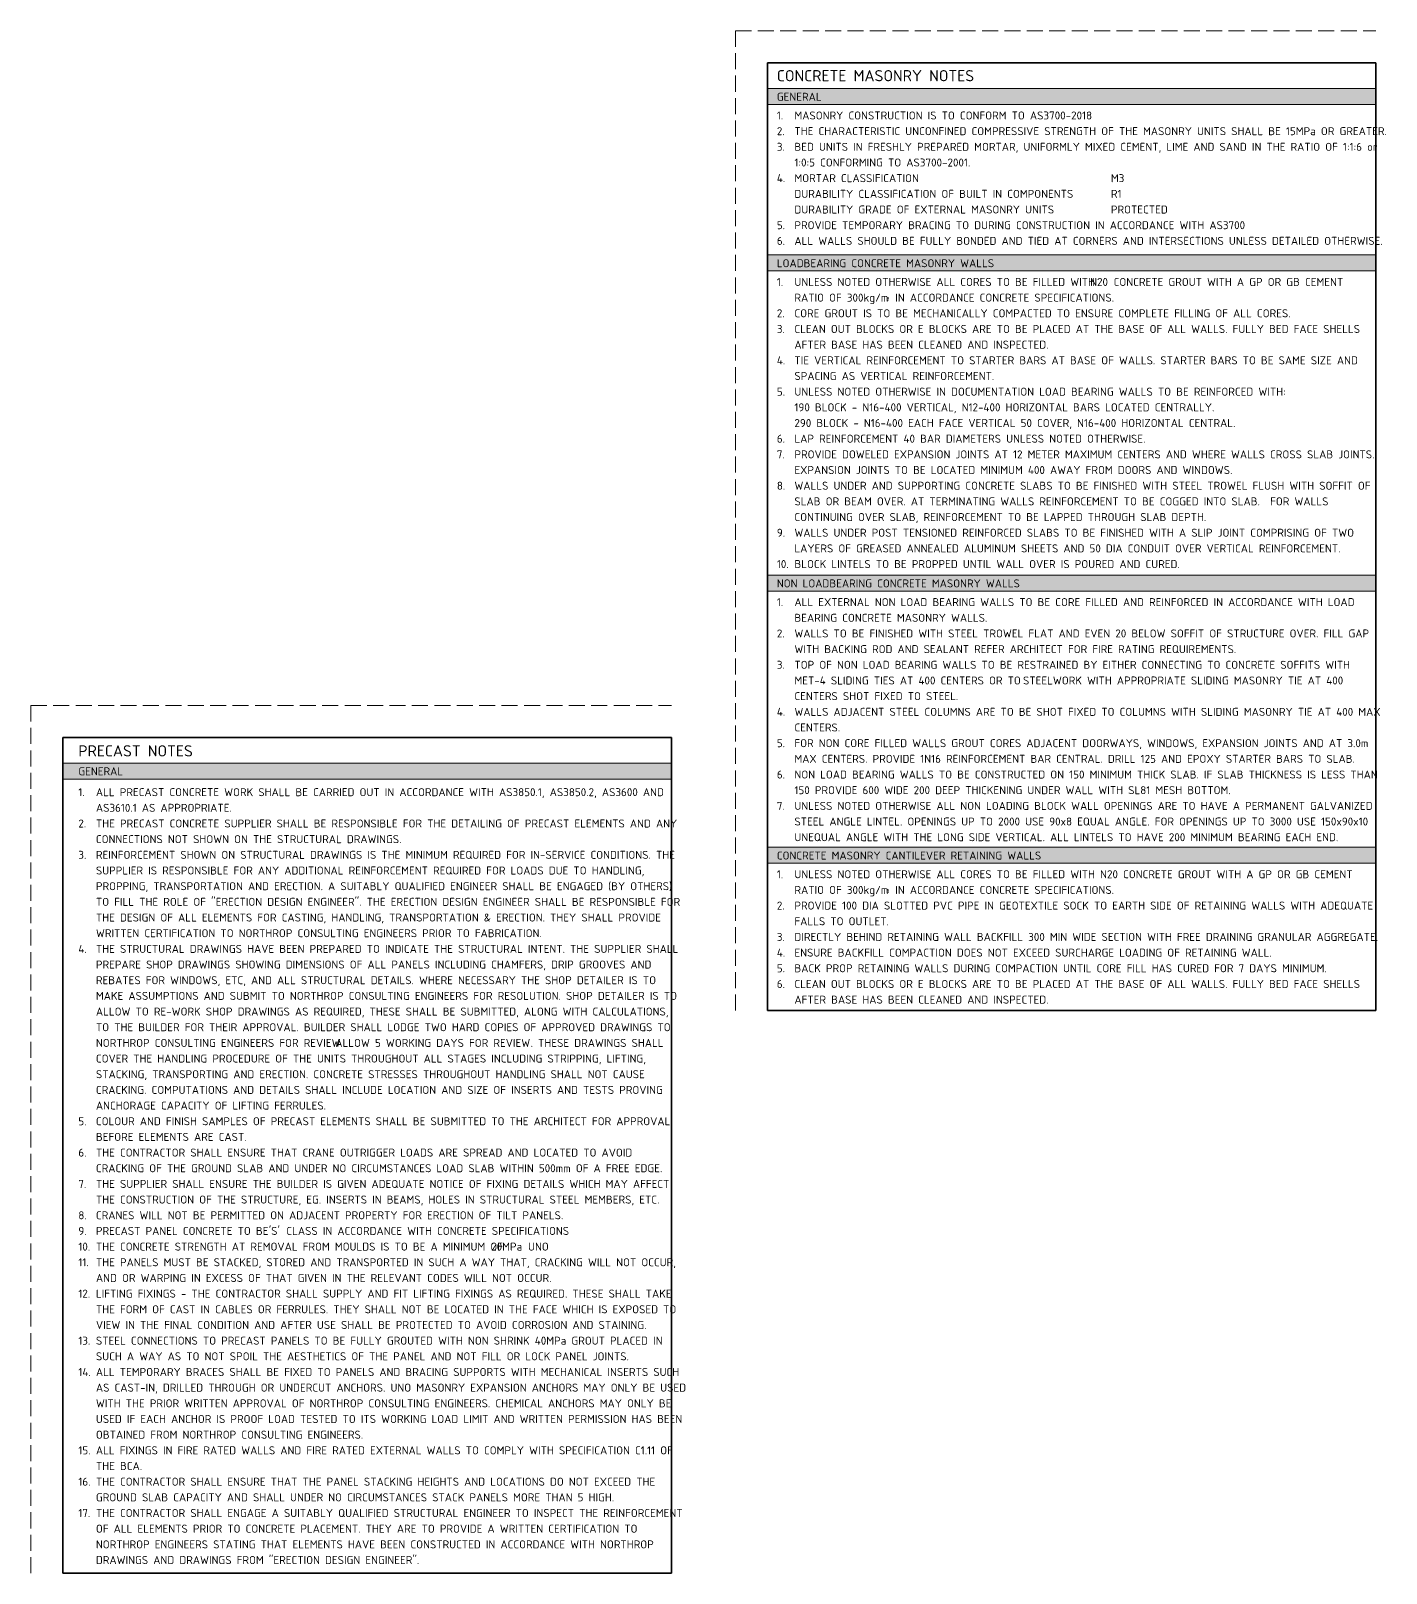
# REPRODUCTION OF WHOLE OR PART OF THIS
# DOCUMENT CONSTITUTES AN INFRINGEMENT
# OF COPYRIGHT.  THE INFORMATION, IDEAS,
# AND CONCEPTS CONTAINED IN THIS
# Model space of a CAD drawing. Header units: millimetres. Extents: x 1810 to 2670, y 3576 to 4058.
# Drawn here: x 1809.8 to 2233, y 3576.3 to 4058 of the extents above; entities that cross this region are included whole.
import ezdxf

# ---------------------------------------------------------------- set-up
doc = ezdxf.new("R2010")
doc.units = ezdxf.units.MM
doc.linetypes.add('Dash', pattern=[7, 5, -2])
for name, color, linetype, lineweight in [('A-000-T_TEXT', 231, 'Continuous', 13), ('A-010-M_LINE', 90, 'Continuous', 13), ('Z-000-T_TEXT', 131, 'Continuous', 25), ('Z-060-M_DETAIL', 92, 'Continuous', 25), ('Z-200_P_REF_PLANE', 111, 'Dash', 13)]:
    doc.layers.add(name, color=color, linetype=linetype, lineweight=lineweight)
doc.styles.add('ISOCPEUR', font='isocpeur.ttf', dxfattribs={"height": 2.5})
doc.styles.add('ISOCPEUR_1', font='isocpeur.ttf', dxfattribs={"height": 1.25})
doc.styles.add('ISOCPEUR_B', font='', dxfattribs={"height": 2.5})
doc.styles.add('ISOCPEUR_B_1', font='', dxfattribs={"height": 3.5})
doc.styles.get('ISOCPEUR_B').set_extended_font_data('ISOCPEUR', bold=True)
doc.styles.get('ISOCPEUR_B_1').set_extended_font_data('ISOCPEUR', bold=True)

# ---------------------------------------------------------------- blocks, each defined once
blk = doc.blocks.new('NRP_Note - Precast _v2_ - Precast-1814140-S0_003 - PRECAST NOTES')
at = {"layer": 'Z-000-T_TEXT', "lineweight": 13}
blk.add_hatch(color=256, dxfattribs=at).paths.add_polyline_path([(190, 0), (190, -5), (0, -5), (0, 0)])
at = {"layer": 'Z-000-T_TEXT', "lineweight": 35}
for p, q in [((0, 8), (190, 8)), ((0, 8), (0, -253)), ((190, 8), (190, -253)), ((0, 0), (0, -5)), ((190, -5), (190, 0)), ((0, -253), (190, -253))]:
    blk.add_line(p, q, dxfattribs=at)
at = {"layer": 'Z-000-T_TEXT', "lineweight": 18}
for p, q in [((190, 0), (0, 0)), ((0, -5), (190, -5))]:
    blk.add_line(p, q, dxfattribs=at)
at = {"layer": 'Z-000-T_TEXT', "lineweight": 18, "attachment_point": 1}
for s, insert, char_height, width, style in [('PRECAST NOTES', (4.82, 5.59), 3.5, 43.9325, 'ISOCPEUR_B_1'), ('GENERAL', (4.82, -1.29), 2.5, 16.9958, 'ISOCPEUR_B'), ('1.', (4.82, -7.81), 2.5, 6.6546, 'ISOCPEUR'), ('ALL PRECAST CONCRETE WORK SHALL BE CARRIED OUT IN ACCORDANCE WITH AS3850.1, AS3850.2, AS3600 AND ', (10.31, -7.81), 2.5, 211.5653, 'ISOCPEUR'), ('AS3610.1 AS APPROPRIATE.', (10.31, -12.7), 2.5, 50.5865, 'ISOCPEUR'), ('2.', (4.82, -17.6), 2.5, 6.6546, 'ISOCPEUR'), ('THE PRECAST CONCRETE SUPPLIER SHALL BE RESPONSIBLE FOR THE DETAILING OF PRECAST ELEMENTS AND ANY ', (10.31, -17.6), 2.5, 215.0126, 'ISOCPEUR'), ('CONNECTIONS NOT SHOWN ON THE STRUCTURAL DRAWINGS.', (10.31, -22.49), 2.5, 111.0337, 'ISOCPEUR'), ('3.', (4.82, -27.39), 2.5, 6.6546, 'ISOCPEUR'), ('REINFORCEMENT SHOWN ON STRUCTURAL DRAWINGS IS THE MINIMUM REQUIRED FOR IN-SERVICE CONDITIONS. THE ', (10.31, -27.39), 2.5, 211.7257, 'ISOCPEUR'), ('SUPPLIER IS RESPONSIBLE FOR ANY ADDITIONAL REINFORCEMENT REQUIRED FOR LOADS DUE TO HANDLING, ', (10.31, -32.28), 2.5, 200.7425, 'ISOCPEUR'), ('PROPPING, TRANSPORTATION AND ERECTION. A SUITABLY QUALIFIED ENGINEER SHALL BE ENGAGED (BY OTHERS) ', (10.31, -37.18), 2.5, 211.8058, 'ISOCPEUR'), ('TO FILL THE ROLE OF "ERECTION DESIGN ENGINEER". THE ERECTION DESIGN ENGINEER SHALL BE RESPONSIBLE FOR ', (10.31, -42.07), 2.5, 214.8522, 'ISOCPEUR'), ('THE DESIGN OF ALL ELEMENTS FOR CASTING, HANDLING, TRANSPORTATION & ERECTION. THEY SHALL PROVIDE ', (10.31, -46.97), 2.5, 208.2784, 'ISOCPEUR'), ('WRITTEN CERTIFICATION TO NORTHROP CONSULTING ENGINEERS PRIOR TO FABRICATION.', (10.31, -51.86), 2.5, 162.1012, 'ISOCPEUR'), ('4.', (4.82, -56.76), 2.5, 6.6546, 'ISOCPEUR'), ('THE STRUCTURAL DRAWINGS HAVE BEEN PREPARED TO INDICATE THE STRUCTURAL INTENT. THE SUPPLIER SHALL ', (10.31, -56.76), 2.5, 215.0126, 'ISOCPEUR'), ('PREPARE SHOP DRAWINGS SHOWING DIMENSIONS OF ALL PANELS INCLUDING CHAMFERS, DRIP GROOVES AND ', (10.31, -61.65), 2.5, 203.3881, 'ISOCPEUR'), ('REBATES FOR WINDOWS, ETC, AND ALL STRUCTURAL DETAILS. WHERE NECESSARY THE SHOP DETAILER IS TO ', (10.31, -66.55), 2.5, 207.9577, 'ISOCPEUR'), ('MAKE ASSUMPTIONS AND SUBMIT TO NORTHROP CONSULTING ENGINEERS FOR RESOLUTION. SHOP DETAILER IS TO ', (10.31, -71.44), 2.5, 212.6075, 'ISOCPEUR'), ('ALLOW TO RE-WORK SHOP DRAWINGS AS REQUIRED, THESE SHALL BE SUBMITTED, ALONG WITH CALCULATIONS, ', (10.31, -76.34), 2.5, 211.2447, 'ISOCPEUR'), ('TO THE BUILDER FOR THEIR APPROVAL. BUILDER SHALL LODGE TWO HARD COPIES OF APPROVED DRAWINGS TO ', (10.31, -81.23), 2.5, 211.0042, 'ISOCPEUR'), ('NORTHROP CONSULTING ENGINEERS FOR REVIEW ', (10.31, -86.13), 2.5, 90.5907, 'ISOCPEUR'), ('ALLOW 5 WORKING DAYS FOR REVIEW', (85.06, -86.13), 2.5, 73.9156, 'ISOCPEUR_B'), ('. THESE DRAWINGS SHALL ', (146.05, -86.13), 2.5, 50.5063, 'ISOCPEUR'), ('COVER THE HANDLING PROCEDURE OF THE UNITS THROUGHOUT ALL STAGES INCLUDING STRIPPING, LIFTING, ', (10.31, -91.02), 2.5, 201.3037, 'ISOCPEUR'), ('STACKING, TRANSPORTING AND ERECTION. CONCRETE STRESSES THROUGHOUT HANDLING SHALL NOT CAUSE ', (10.31, -95.91), 2.5, 202.0252, 'ISOCPEUR'), ('CRACKING. COMPUTATIONS AND DETAILS SHALL INCLUDE LOCATION AND SIZE OF INSERTS AND TESTS PROVING ', (10.31, -100.81), 2.5, 208.6793, 'ISOCPEUR'), ('ANCHORAGE CAPACITY OF LIFTING FERRULES.', (10.31, -105.7), 2.5, 84.4177, 'ISOCPEUR'), ('5.', (4.82, -110.6), 2.5, 6.6546, 'ISOCPEUR'), ('COLOUR AND FINISH SAMPLES OF PRECAST ELEMENTS SHALL BE SUBMITTED TO THE ARCHITECT FOR APPROVAL ', (10.31, -110.6), 2.5, 212.2067, 'ISOCPEUR'), ('BEFORE ELEMENTS ARE CAST.', (10.31, -115.49), 2.5, 55.7173, 'ISOCPEUR'), ('6.', (4.82, -120.39), 2.5, 6.6546, 'ISOCPEUR'), ('THE CONTRACTOR SHALL ENSURE THAT CRANE OUTRIGGER LOADS ARE SPREAD AND LOCATED TO AVOID ', (10.31, -120.39), 2.5, 198.0168, 'ISOCPEUR'), ('CRACKING OF THE GROUND SLAB AND UNDER NO CIRCUMSTANCES LOAD SLAB WITHIN 500mm OF A FREE EDGE.', (10.31, -125.28), 2.5, 206.194, 'ISOCPEUR'), ('7.', (4.82, -130.18), 2.5, 6.6546, 'ISOCPEUR'), ('THE SUPPLIER SHALL ENSURE THE BUILDER IS GIVEN ADEQUATE NOTICE OF FIXING DETAILS WHICH MAY AFFECT ', (10.31, -130.18), 2.5, 211.405, 'ISOCPEUR'), ('THE CONSTRUCTION OF THE STRUCTURE, EG. INSERTS IN BEAMS, HOLES IN STRUCTURAL STEEL MEMBERS, ETC.', (10.31, -135.07), 2.5, 206.3544, 'ISOCPEUR'), ('8.', (4.82, -139.97), 2.5, 6.6546, 'ISOCPEUR'), ('CRANES WILL NOT BE PERMITTED ON ADJACENT PROPERTY FOR ERECTION OF TILT PANELS.', (10.31, -139.97), 2.5, 171.2405, 'ISOCPEUR'), ("'S'", (64.29, -144.86), 2.5, 4.73, 'ISOCPEUR_B'), ('9.', (4.82, -144.86), 2.5, 6.6546, 'ISOCPEUR'), ('PRECAST PANEL CONCRETE TO BE ', (10.31, -144.86), 2.5, 65.4177, 'ISOCPEUR'), (' CLASS IN ACCORDANCE WITH CONCRETE SPECIFICATIONS', (68.19, -144.86), 2.5, 105.7426, 'ISOCPEUR'), ('10.', (4.82, -149.76), 2.5, 6.6546, 'ISOCPEUR'), ('THE CONCRETE STRENGTH AT REMOVAL FROM MOULDS IS TO BE A MINIMUM OF ', (10.31, -149.76), 2.5, 149.5949, 'ISOCPEUR'), ('20MPa', (133.74, -149.76), 2.5, 12.0253, 'ISOCPEUR_B'), (' UNO', (143.66, -149.76), 2.5, 9.0591, 'ISOCPEUR'), ('11.', (4.82, -154.65), 2.5, 6.6546, 'ISOCPEUR'), ('THE PANELS MUST BE STACKED, STORED AND TRANSPORTED IN SUCH A WAY THAT, CRACKING WILL NOT OCCUR, ', (10.31, -154.65), 2.5, 214.2109, 'ISOCPEUR'), ('AND OR WARPING IN EXCESS OF THAT GIVEN IN THE RELEVANT CODES WILL NOT OCCUR.', (10.31, -159.55), 2.5, 166.3502, 'ISOCPEUR'), ('12.', (4.82, -164.44), 2.5, 6.6546, 'ISOCPEUR'), ('LIFTING FIXINGS - THE CONTRACTOR SHALL SUPPLY AND FIT LIFTING FIXINGS AS REQUIRED. THESE SHALL TAKE ', (10.31, -164.44), 2.5, 212.6075, 'ISOCPEUR'), ('THE FORM OF CAST IN CABLES OR FERRULES. THEY SHALL NOT BE LOCATED IN THE FACE WHICH IS EXPOSED TO ', (10.31, -169.34), 2.5, 214.3712, 'ISOCPEUR'), ('VIEW IN THE FINAL CONDITION AND AFTER USE SHALL BE PROTECTED TO AVOID CORROSION AND STAINING.', (10.31, -174.23), 2.5, 200.2615, 'ISOCPEUR'), ('13.', (4.82, -179.13), 2.5, 6.6546, 'ISOCPEUR'), ('STEEL CONNECTIONS TO PRECAST PANELS TO BE FULLY GROUTED WITH NON SHRINK 40MPa GROUT PLACED IN ', (10.31, -179.13), 2.5, 208.7594, 'ISOCPEUR'), ('SUCH A WAY AS TO NOT SPOIL THE AESTHETICS OF THE PANEL AND NOT FILL OR LOCK PANEL JOINTS.', (10.31, -184.02), 2.5, 195.2109, 'ISOCPEUR'), ('14.', (4.82, -188.92), 2.5, 6.6546, 'ISOCPEUR'), ('ALL TEMPORARY BRACES SHALL BE FIXED TO PANELS AND BRACING SUPPORTS WITH MECHANICAL INSERTS SUCH ', (10.31, -188.92), 2.5, 215.0126, 'ISOCPEUR'), ('AS CAST-IN, DRILLED THROUGH OR UNDERCUT ANCHORS. UNO MASONRY EXPANSION ANCHORS MAY ONLY BE USED ', (10.31, -193.81), 2.5, 215.0126, 'ISOCPEUR'), ('WITH THE PRIOR WRITTEN APPROVAL OF NORTHROP CONSULTING ENGINEERS. CHEMICAL ANCHORS MAY ONLY BE ', (10.31, -198.71), 2.5, 211.2447, 'ISOCPEUR'), ('USED IF EACH ANCHOR IS PROOF LOAD TESTED TO ITS WORKING LOAD LIMIT AND WRITTEN PERMISSION HAS BEEN ', (10.31, -203.6), 2.5, 215.0126, 'ISOCPEUR'), ('OBTAINED FROM NORTHROP CONSULTING ENGINEERS.', (10.31, -208.5), 2.5, 96.443, 'ISOCPEUR'), ('15.', (4.82, -213.39), 2.5, 6.6546, 'ISOCPEUR'), ('ALL FIXINGS IN FIRE RATED WALLS AND FIRE RATED EXTERNAL WALLS TO COMPLY WITH SPECIFICATION C1.11 OF ', (10.31, -213.39), 2.5, 214.0506, 'ISOCPEUR'), ('THE BCA.', (10.31, -218.28), 2.5, 16.9958, 'ISOCPEUR'), ('16.', (4.82, -223.18), 2.5, 6.6546, 'ISOCPEUR'), ('THE CONTRACTOR SHALL ENSURE THAT THE PANEL STACKING HEIGHTS AND LOCATIONS DO NOT EXCEED THE ', (10.31, -223.18), 2.5, 206.2742, 'ISOCPEUR'), ('GROUND SLAB CAPACITY AND SHALL UNDER NO CIRCUMSTANCES STACK PANELS MORE THAN 5 HIGH.', (10.31, -228.07), 2.5, 188.8776, 'ISOCPEUR'), ('17.', (4.82, -232.97), 2.5, 6.6546, 'ISOCPEUR'), ('THE CONTRACTOR SHALL ENGAGE A SUITABLY QUALIFIED STRUCTURAL ENGINEER TO INSPECT THE REINFORCEMENT ', (10.31, -232.97), 2.5, 215.0126, 'ISOCPEUR'), ('OF ALL ELEMENTS PRIOR TO CONCRETE PLACEMENT. THEY ARE TO PROVIDE A WRITTEN CERTIFICATION TO ', (10.31, -237.86), 2.5, 200.502, 'ISOCPEUR'), ('NORTHROP ENGINEERS STATING THAT ELEMENTS HAVE BEEN CONSTRUCTED IN ACCORDANCE WITH NORTHROP ', (10.31, -242.76), 2.5, 205.1518, 'ISOCPEUR'), ('DRAWINGS AND DRAWINGS FROM "ERECTION DESIGN ENGINEER".', (10.31, -247.65), 2.5, 117.5274, 'ISOCPEUR')]:
    blk.add_mtext(s, dxfattribs=dict(at, insert=insert, char_height=char_height, width=width, style=style))

msp = doc.modelspace()

# ---------------------------------------------------------------- hatches: boundary and pattern name
at = {"layer": 'Z-060-M_DETAIL'}
for points in [[(2039.83, 4040.02), (2039.83, 4035.02), (2229.83, 4035.02), (2229.83, 4040.02)], [(2039.83, 3988.02), (2039.83, 3983.02), (2229.83, 3983.02), (2229.83, 3988.02)], [(2039.83, 3888.02), (2039.83, 3883.02), (2229.83, 3883.02), (2229.83, 3888.02)], [(2039.83, 3803.02), (2039.83, 3798.02), (2229.83, 3798.02), (2229.83, 3803.02)]]:
    msp.add_hatch(color=9, dxfattribs=at).paths.add_polyline_path(points)

# ---------------------------------------------------------------- linework, layer by layer
at = {"layer": 'A-010-M_LINE', "lineweight": 35}
for p, q in [((2039.83, 4048.02), (2039.83, 3752.02)), ((2039.83, 4048.02), (2229.83, 4048.02)), ((2229.83, 4048.02), (2229.83, 3752.02)), ((2039.83, 3752.02), (2229.83, 3752.02))]:
    msp.add_line(p, q, dxfattribs=at)
at = {"layer": 'A-010-M_LINE', "lineweight": 18}
for p, q in [((2229.83, 4040.02), (2039.83, 4040.02)), ((2039.83, 4040.02), (2039.83, 4035.02)), ((2229.83, 4035.02), (2229.83, 4040.02)), ((2039.83, 4035.02), (2229.83, 4035.02)), ((2229.83, 3988.02), (2039.83, 3988.02)), ((2039.83, 3988.02), (2039.83, 3983.02)), ((2229.83, 3983.02), (2229.83, 3988.02)), ((2039.83, 3983.02), (2229.83, 3983.02)), ((2229.83, 3888.02), (2039.83, 3888.02)), ((2039.83, 3888.02), (2039.83, 3883.02)), ((2229.83, 3883.02), (2229.83, 3888.02)), ((2039.83, 3883.02), (2229.83, 3883.02)), ((2229.83, 3803.02), (2039.83, 3803.02)), ((2039.83, 3803.02), (2039.83, 3798.02)), ((2229.83, 3798.02), (2229.83, 3803.02)), ((2039.83, 3798.02), (2229.83, 3798.02))]:
    msp.add_line(p, q, dxfattribs=at)
at = {"layer": 'Z-200_P_REF_PLANE'}
for p, q in [((2029.83, 4058.02), (2029.83, 3752.02)), ((2029.83, 4058.02), (2229.83, 4058.02)), ((1809.83, 3847.28), (1809.83, 3576.28)), ((1809.83, 3847.28), (2009.83, 3847.28))]:
    msp.add_line(p, q, dxfattribs=at)

# ---------------------------------------------------------------- block references
at = {"layer": 'Z-000-T_TEXT', "lineweight": 18}
msp.add_blockref('NRP_Note - Precast _v2_ - Precast-1814140-S0_003 - PRECAST NOTES', (1819.83, 3829.28), dxfattribs=at)

# ---------------------------------------------------------------- texts
at = {"layer": 'A-000-T_TEXT', "color": 7, "lineweight": 18, "attachment_point": 1}
for s, insert, char_height, width, style in [('CONCRETE MASONRY NOTES', (2042.76, 4045.76), 3.5, 74.6371, 'ISOCPEUR_B_1'), ('GENERAL', (2042.76, 4038.68), 2.5, 16.9958, 'ISOCPEUR_B'), ('1.', (2042.76, 4032.83), 2.5, 6.6546, 'ISOCPEUR'), ('MASONRY CONSTRUCTION IS TO CONFORM TO AS3700-2018', (2048.25, 4032.83), 2.5, 109.27, 'ISOCPEUR'), ('2.', (2042.76, 4027.93), 2.5, 6.6546, 'ISOCPEUR'), ('THE CHARACTERISTIC UNCONFINED COMPRESSIVE STRENGTH OF THE MASONRY UNITS SHALL BE 15MPa OR GREATER.', (2048.25, 4027.93), 2.5, 216.5358, 'ISOCPEUR'), ('3.', (2042.76, 4023.04), 2.5, 6.6546, 'ISOCPEUR'), ('BED UNITS IN FRESHLY PREPARED MORTAR, UNIFORMLY MIXED CEMENT, LIME AND SAND IN THE RATIO OF 1:1:6 or ', (2048.25, 4023.04), 2.5, 213.8902, 'ISOCPEUR'), ('1:0:5 CONFORMING TO AS3700-2001.', (2048.25, 4018.14), 2.5, 65.1772, 'ISOCPEUR'), ('4.', (2042.76, 4013.25), 2.5, 6.6546, 'ISOCPEUR'), ('MORTAR CLASSIFICATION ', (2048.25, 4013.25), 2.5, 47.5401, 'ISOCPEUR'), ('^I^I^I^I^I^I^I^I^I^I^I', (2087.47, 4013.25), 2.5, 72.232, 'ISOCPEUR'), ('M3', (2147.07, 4013.25), 2.5, 4.8903, 'ISOCPEUR'), ('DURABILITY CLASSIFICATION OF BUILT IN COMPONENTS ', (2048.25, 4008.35), 2.5, 103.2574, 'ISOCPEUR'), ('^I^I^I', (2133.44, 4008.35), 2.5, 16.5148, 'ISOCPEUR'), ('R1', (2147.07, 4008.35), 2.5, 3.9283, 'ISOCPEUR'), ('DURABILITY GRADE OF EXTERNAL MASONRY UNITS', (2048.25, 4003.46), 2.5, 94.7595, 'ISOCPEUR'), ('^I^I^I^I', (2126.43, 4003.46), 2.5, 25.0126, 'ISOCPEUR'), ('PROTECTED', (2147.07, 4003.46), 2.5, 20.924, 'ISOCPEUR'), ('5.', (2042.76, 3998.56), 2.5, 6.6546, 'ISOCPEUR'), ('PROVIDE TEMPORARY BRACING TO DURING CONSTRUCTION IN ACCORDANCE WITH AS3700', (2048.25, 3998.56), 2.5, 164.1856, 'ISOCPEUR'), ('6.', (2042.76, 3993.67), 2.5, 6.6546, 'ISOCPEUR'), ('ALL WALLS SHOULD BE FULLY BONDED AND TIED AT CORNERS AND INTERSECTIONS UNLESS DETAILED OTHERWISE.', (2048.25, 3993.67), 2.5, 214.9324, 'ISOCPEUR'), ('LOADBEARING CONCRETE MASONRY WALLS', (2042.76, 3986.68), 2.5, 82.2531, 'ISOCPEUR_B'), ('1.', (2042.76, 3980.83), 2.5, 6.6546, 'ISOCPEUR'), ('UNLESS NOTED OTHERWISE ALL CORES TO BE FILLED WITH ', (2048.25, 3980.83), 2.5, 111.9156, 'ISOCPEUR'), ('N20', (2140.59, 3980.83), 2.5, 6.9747, 'ISOCPEUR_B'), (' CONCRETE GROUT WITH A GP OR GB CEMENT ', (2146.34, 3980.83), 2.5, 87.1434, 'ISOCPEUR'), ('RATIO OF 300kg/m', (2048.25, 3975.93), 2.5, 34.7932, 'ISOCPEUR'), ('3', (2076.96, 3974.93), 1.25, 1.443, 'ISOCPEUR_1'), (' IN ACCORDANCE CONCRETE SPECIFICATIONS. ', (2078.15, 3975.93), 2.5, 83.8565, 'ISOCPEUR'), ('2.', (2042.76, 3971.04), 2.5, 6.6546, 'ISOCPEUR'), ('CORE GROUT IS TO BE MECHANICALLY COMPACTED TO ENSURE COMPLETE FILLING OF ALL CORES.', (2048.25, 3971.04), 2.5, 181.2615, 'ISOCPEUR'), ('3.', (2042.76, 3966.14), 2.5, 6.6546, 'ISOCPEUR'), ('CLEAN OUT BLOCKS OR E BLOCKS ARE TO BE PLACED AT THE BASE OF ALL WALLS. FULLY BED FACE SHELLS ', (2048.25, 3966.14), 2.5, 209.962, 'ISOCPEUR'), ('AFTER BASE HAS BEEN CLEANED AND INSPECTED.', (2048.25, 3961.25), 2.5, 93.3164, 'ISOCPEUR'), ('4.', (2042.76, 3956.35), 2.5, 6.6546, 'ISOCPEUR'), ('TIE VERTICAL REINFORCEMENT TO STARTER BARS AT BASE OF WALLS. STARTER BARS TO BE SAME SIZE AND ', (2048.25, 3956.35), 2.5, 209.7215, 'ISOCPEUR'), ('SPACING AS VERTICAL REINFORCEMENT.', (2048.25, 3951.46), 2.5, 73.4346, 'ISOCPEUR'), ('5.', (2042.76, 3946.56), 2.5, 6.6546, 'ISOCPEUR'), ('UNLESS NOTED OTHERWISE IN DOCUMENTATION LOAD BEARING WALLS TO BE REINFORCED WITH:', (2048.25, 3946.56), 2.5, 178.616, 'ISOCPEUR'), ('190 BLOCK - N16-400 VERTICAL, N12-400 HORIZONTAL BARS LOCATED CENTRALLY.', (2048.25, 3941.67), 2.5, 156.0084, 'ISOCPEUR'), ('290 BLOCK - N16-400 EACH FACE VERTICAL 50 COVER, N16-400 HORIZONTAL CENTRAL.', (2048.25, 3936.77), 2.5, 163.9451, 'ISOCPEUR'), ('6.', (2042.76, 3931.88), 2.5, 6.6546, 'ISOCPEUR'), ('LAP REINFORCEMENT 40 BAR DIAMETERS UNLESS NOTED OTHERWISE.', (2048.25, 3931.88), 2.5, 128.6708, 'ISOCPEUR'), ('7.', (2042.76, 3926.98), 2.5, 6.6546, 'ISOCPEUR'), ('PROVIDE DOWELED EXPANSION JOINTS AT 12 METER MAXIMUM CENTERS AND WHERE WALLS CROSS SLAB JOINTS. ', (2048.25, 3926.98), 2.5, 214.2911, 'ISOCPEUR'), ('EXPANSION JOINTS TO BE LOCATED MINIMUM 400 AWAY FROM DOORS AND WINDOWS.', (2048.25, 3922.09), 2.5, 159.3755, 'ISOCPEUR'), ('8.', (2042.76, 3917.19), 2.5, 6.6546, 'ISOCPEUR'), ('WALLS UNDER AND SUPPORTING CONCRETE SLABS TO BE FINISHED WITH STEEL TROWEL FLUSH WITH SOFFIT OF ', (2048.25, 3917.19), 2.5, 212.5274, 'ISOCPEUR'), ('SLAB OR BEAM OVER. AT TERMINATING WALLS REINFORCEMENT TO BE COGGED INTO SLAB.  FOR WALLS ', (2048.25, 3912.3), 2.5, 197.0548, 'ISOCPEUR'), ('CONTINUING OVER SLAB, REINFORCEMENT TO BE LAPPED THROUGH SLAB DEPTH.', (2048.25, 3907.4), 2.5, 149.5147, 'ISOCPEUR'), ('9.', (2042.76, 3902.51), 2.5, 6.6546, 'ISOCPEUR'), ('WALLS UNDER POST TENSIONED REINFORCED SLABS TO BE FINISHED WITH A SLIP JOINT COMPRISING OF TWO ', (2048.25, 3902.51), 2.5, 205.5527, 'ISOCPEUR'), ('LAYERS OF GREASED ANNEALED ALUMINUM SHEETS AND 50 DIA CONDUIT OVER VERTICAL REINFORCEMENT.', (2048.25, 3897.61), 2.5, 199.54, 'ISOCPEUR'), ('10.', (2042.76, 3892.72), 2.5, 6.6546, 'ISOCPEUR'), ('BLOCK LINTELS TO BE PROPPED UNTIL WALL OVER IS POURED AND CURED.', (2048.25, 3892.72), 2.5, 140.2151, 'ISOCPEUR'), ('NON LOADBEARING CONCRETE MASONRY WALLS', (2042.76, 3886.68), 2.5, 91.6329, 'ISOCPEUR_B'), ('1.', (2042.76, 3880.83), 2.5, 6.6546, 'ISOCPEUR'), ('ALL EXTERNAL NON LOAD BEARING WALLS TO BE CORE FILLED AND REINFORCED IN ACCORDANCE WITH LOAD ', (2048.25, 3880.83), 2.5, 206.194, 'ISOCPEUR'), ('BEARING CONCRETE MASONRY WALLS.', (2048.25, 3875.93), 2.5, 70.7088, 'ISOCPEUR'), ('2.', (2042.76, 3871.04), 2.5, 6.6546, 'ISOCPEUR'), ('WALLS TO BE FINISHED WITH STEEL TROWEL FLAT AND EVEN 20 BELOW SOFFIT OF STRUCTURE OVER. FILL GAP ', (2048.25, 3871.04), 2.5, 213.329, 'ISOCPEUR'), ('WITH BACKING ROD AND SEALANT REFER ARCHITECT FOR FIRE RATING REQUIREMENTS.', (2048.25, 3866.14), 2.5, 161.2995, 'ISOCPEUR'), ('3.', (2042.76, 3861.25), 2.5, 6.6546, 'ISOCPEUR'), ('TOP OF NON LOAD BEARING WALLS TO BE RESTRAINED BY EITHER CONNECTING TO CONCRETE SOFFITS WITH ', (2048.25, 3861.25), 2.5, 204.5105, 'ISOCPEUR'), ('MET-4 SLIDING TIES AT 400 CENTERS OR TO', (2048.25, 3856.35), 2.5, 83.7763, 'ISOCPEUR'), ('^I', (2117.37, 3856.35), 2.5, 2.7257, 'ISOCPEUR'), ('STEELWORK WITH APPROPRIATE SLIDING MASONRY TIE AT 400 ', (2119.62, 3856.35), 2.5, 119.6919, 'ISOCPEUR'), ('CENTERS SHOT FIXED TO STEEL. ', (2048.25, 3851.46), 2.5, 62.2911, 'ISOCPEUR'), ('4.', (2042.76, 3846.56), 2.5, 6.6546, 'ISOCPEUR'), ('WALLS ADJACENT STEEL COLUMNS ARE TO BE SHOT FIXED TO COLUMNS WITH SLIDING MASONRY TIE AT 400 MAX ', (2048.25, 3846.56), 2.5, 215.4936, 'ISOCPEUR'), ('CENTERS. ', (2048.25, 3841.67), 2.5, 18.8397, 'ISOCPEUR'), ('5.', (2042.76, 3836.77), 2.5, 6.6546, 'ISOCPEUR'), ('FOR NON CORE FILLED WALLS GROUT CORES ADJACENT DOORWAYS, WINDOWS, EXPANSION JOINTS AND AT 3.0m ', (2048.25, 3836.77), 2.5, 211.8058, 'ISOCPEUR'), ('MAX CENTERS. PROVIDE 1N16 REINFORCEMENT BAR CENTRAL. DRILL 125 AND EPOXY STARTER BARS TO SLAB.', (2048.25, 3831.88), 2.5, 205.7932, 'ISOCPEUR'), ('6.', (2042.76, 3826.98), 2.5, 6.6546, 'ISOCPEUR'), ('NON LOAD BEARING WALLS TO BE CONSTRUCTED ON 150 MINIMUM THICK SLAB. IF SLAB THICKNESS IS LESS THAN ', (2048.25, 3826.98), 2.5, 214.4514, 'ISOCPEUR'), ('150 PROVIDE 600 WIDE 200 DEEP THICKENING UNDER WALL WITH SL81 MESH BOTTOM.', (2048.25, 3822.09), 2.5, 159.6961, 'ISOCPEUR'), ('7.', (2042.76, 3817.19), 2.5, 6.6546, 'ISOCPEUR'), ('UNLESS NOTED OTHERWISE ALL NON LOADING BLOCK WALL OPENINGS ARE TO HAVE A PERMANENT GALVANIZED ', (2048.25, 3817.19), 2.5, 212.7679, 'ISOCPEUR'), ('STEEL ANGLE LINTEL. OPENINGS UP TO 2000 USE 90x8 EQUAL ANGLE. FOR OPENINGS UP TO 3000 USE 150x90x10 ', (2048.25, 3812.3), 2.5, 213.329, 'ISOCPEUR'), ('UNEQUAL ANGLE WITH THE LONG SIDE VERTICAL. ALL LINTELS TO HAVE 200 MINIMUM BEARING EACH END. ', (2048.25, 3807.4), 2.5, 200.2615, 'ISOCPEUR'), ('CONCRETE MASONRY CANTILEVER RETAINING WALLS', (2042.76, 3801.68), 2.5, 100.6118, 'ISOCPEUR_B'), ('1.', (2042.76, 3795.83), 2.5, 6.6546, 'ISOCPEUR'), ('UNLESS NOTED OTHERWISE ALL CORES TO BE FILLED WITH N20 CONCRETE GROUT WITH A GP OR GB CEMENT ', (2048.25, 3795.83), 2.5, 205.7932, 'ISOCPEUR'), ('RATIO OF 300kg/m', (2048.25, 3790.93), 2.5, 34.7932, 'ISOCPEUR'), ('3', (2076.96, 3789.93), 1.25, 1.443, 'ISOCPEUR_1'), (' IN ACCORDANCE CONCRETE SPECIFICATIONS. ', (2078.15, 3790.93), 2.5, 83.8565, 'ISOCPEUR'), ('2.', (2042.76, 3786.04), 2.5, 6.6546, 'ISOCPEUR'), ('PROVIDE 100 DIA SLOTTED PVC PIPE IN GEOTEXTILE SOCK TO EARTH SIDE OF RETAINING WALLS WITH ADEQUATE ', (2048.25, 3786.04), 2.5, 213.9704, 'ISOCPEUR'), ('FALLS TO OUTLET.', (2048.25, 3781.14), 2.5, 34.9536, 'ISOCPEUR'), ('3.', (2042.76, 3776.25), 2.5, 6.6546, 'ISOCPEUR'), ('DIRECTLY BEHIND RETAINING WALL BACKFILL 300 MIN WIDE SECTION WITH FREE DRAINING GRANULAR AGGREGATE.', (2048.25, 3776.25), 2.5, 213.0885, 'ISOCPEUR'), ('4.', (2042.76, 3771.35), 2.5, 6.6546, 'ISOCPEUR'), ('ENSURE BACKFILL COMPACTION DOES NOT EXCEED SURCHARGE LOADING OF RETAINING WALL.', (2048.25, 3771.35), 2.5, 173.9662, 'ISOCPEUR'), ('5.', (2042.76, 3766.46), 2.5, 6.6546, 'ISOCPEUR'), ('BACK PROP RETAINING WALLS DURING COMPACTION UNTIL CORE FILL HAS CURED FOR 7 DAYS MINIMUM.', (2048.25, 3766.46), 2.5, 193.1265, 'ISOCPEUR'), ('6.', (2042.76, 3761.56), 2.5, 6.6546, 'ISOCPEUR'), ('CLEAN OUT BLOCKS OR E BLOCKS ARE TO BE PLACED AT THE BASE OF ALL WALLS. FULLY BED FACE SHELLS ', (2048.25, 3761.56), 2.5, 209.962, 'ISOCPEUR'), ('AFTER BASE HAS BEEN CLEANED AND INSPECTED.', (2048.25, 3756.67), 2.5, 93.3164, 'ISOCPEUR')]:
    msp.add_mtext(s, dxfattribs=dict(at, insert=insert, char_height=char_height, width=width, style=style))

doc.saveas('drawing.dxf')
